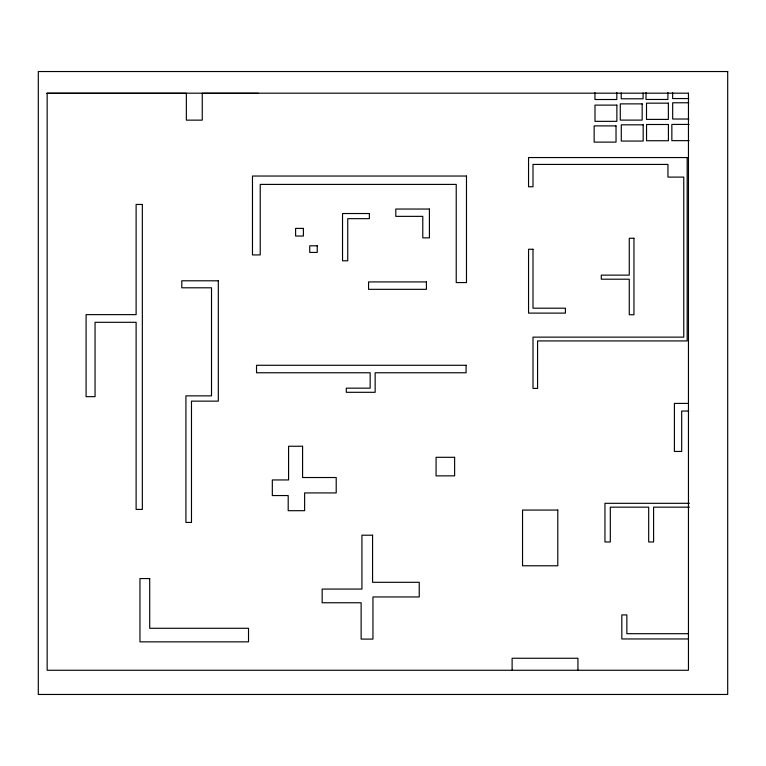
<?xml version="1.0" encoding="UTF-8"?>
<svg xmlns="http://www.w3.org/2000/svg" width="766" height="766" viewBox="0 0 766 766"><rect width="100%" height="100%" fill="white"/><g stroke="black" fill="none" stroke-linecap="round" stroke-linejoin="round"><path stroke-width="1.15" d="M46.659 93.308L186.358 93.308L186.358 120.138L202.262 120.138L202.262 93.308L258.372 93.308M688.749 98.555L672.634 98.555L672.634 92.753M688.797 102.778L672.672 102.778L672.672 119.017L688.797 119.017M689.113 124.418L671.849 124.418L671.849 140.657L689.113 140.657M688.548 403.414L674.406 403.414L674.406 451.442L681.692 451.442L681.692 411.045L688.72 411.045M689.457 503.31L604.958 503.31L604.958 541.983L610.31 541.983L610.31 507.159L648.687 507.159L648.687 541.983L653.59 541.983L653.59 507.159L689.448 507.159M688.548 633.693L626.856 633.693L626.856 614.916L621.82 614.916L621.82 638.959L688.442 638.959M667.895 92.504L667.895 99.465L646.016 99.465L646.016 92.504M643.086 92.983L643.086 98.785L621.207 98.785L621.207 92.983M616.822 92.552L616.822 99.513L594.952 99.513L594.952 92.552M577.937 670.135L577.937 658.253L512.119 658.253L512.119 670.135M727.7 71.535L38.3 71.535L38.3 694.465L727.7 694.465L727.7 71.535M688.452 93.184L47.157 93.184L47.157 670.269L688.452 670.269L688.452 93.184M668.373 103.161L646.504 103.161L646.504 119.4L668.373 119.4L668.373 103.161M642.167 103.87L620.288 103.87L620.288 120.099L642.167 120.099L642.167 103.87M616.869 105.114L595 105.114L595 121.344L616.869 121.344L616.869 105.114M668.421 124.494L646.542 124.494L646.542 140.733L668.421 140.733L668.421 124.494M643.172 124.82L621.293 124.82L621.293 141.059L643.172 141.059L643.172 124.82M616.027 125.892L594.148 125.892L594.148 142.122L616.027 142.122L616.027 125.892M687.169 157.557L528.55 157.557L528.55 186.76L533.002 186.76L533.002 164.431L667.952 164.431L667.952 177.099L683.76 177.099L683.76 337.136L533.002 337.136L533.002 388.41L537.569 388.41L537.569 340.927L687.169 340.927L687.169 157.557M466.484 176.036L252.474 176.036L252.474 254.915L260.229 254.915L260.229 184.405L456.23 184.405L456.23 282.568L466.484 282.568L466.484 176.036M142.342 204.455L136.118 204.455L136.118 314.625L86.089 314.625L86.089 396.664L95.051 396.664L95.051 322.304L136.118 322.304L136.118 509.419L142.342 509.419L142.342 204.455M429.41 209.041L395.792 209.041L395.792 216.357L422.784 216.357L422.784 237.862L429.41 237.862L429.41 209.041M369.375 213.523L342.536 213.523L342.536 260.794L347.735 260.794L347.735 218.664L369.375 218.664L369.375 213.523M303.393 228.392L295.609 228.392L295.609 236.052L303.393 236.052L303.393 228.392M633.951 238.264L629.269 238.264L629.269 275.128L601.291 275.128L601.291 279.207L629.269 279.207L629.269 314.749L633.951 314.749L633.951 238.264M317.239 245.809L309.742 245.809L309.742 252.426L317.239 252.426L317.239 245.809M533.002 249.247L528.55 249.247L528.55 313.112L565.413 313.112L565.413 308.2L533.002 308.2L533.002 249.247M218.31 280.796L181.791 280.796L181.791 287.796L211.512 287.796L211.512 395.859L185.918 395.859L185.918 522.441L191.481 522.441L191.481 401.145L218.31 401.145L218.31 280.796M426.413 281.917L368.561 281.917L368.561 289.328L426.413 289.328L426.413 281.917M466.082 365.277L256.533 365.277L256.533 372.764L370.16 372.764L370.16 388.161L346.289 388.161L346.289 392.307L375.149 392.307L375.149 372.764L466.082 372.764L466.082 365.277M302.58 446.243L288.581 446.243L288.581 479.947L272.323 479.947L272.323 495.554L288.198 495.554L288.198 510.692L304.629 510.692L304.629 492.921L336.217 492.921L336.217 477.524L302.58 477.524L302.58 446.243M454.621 457.302L436.074 457.302L436.074 475.858L454.621 475.858L454.621 457.302M557.792 510.06L522.546 510.06L522.546 565.777L557.792 565.777L557.792 510.06M372.573 535.204L361.925 535.204L361.925 589.073L322.16 589.073L322.16 602.756L361.131 602.756L361.131 639.103L372.956 639.103L372.956 596.953L419.241 596.953L419.241 582.304L372.573 582.304L372.573 535.204M149.705 578.56L139.958 578.56L139.958 641.851L248.519 641.851L248.519 628.283L149.705 628.283L149.705 578.56"/></g></svg>
